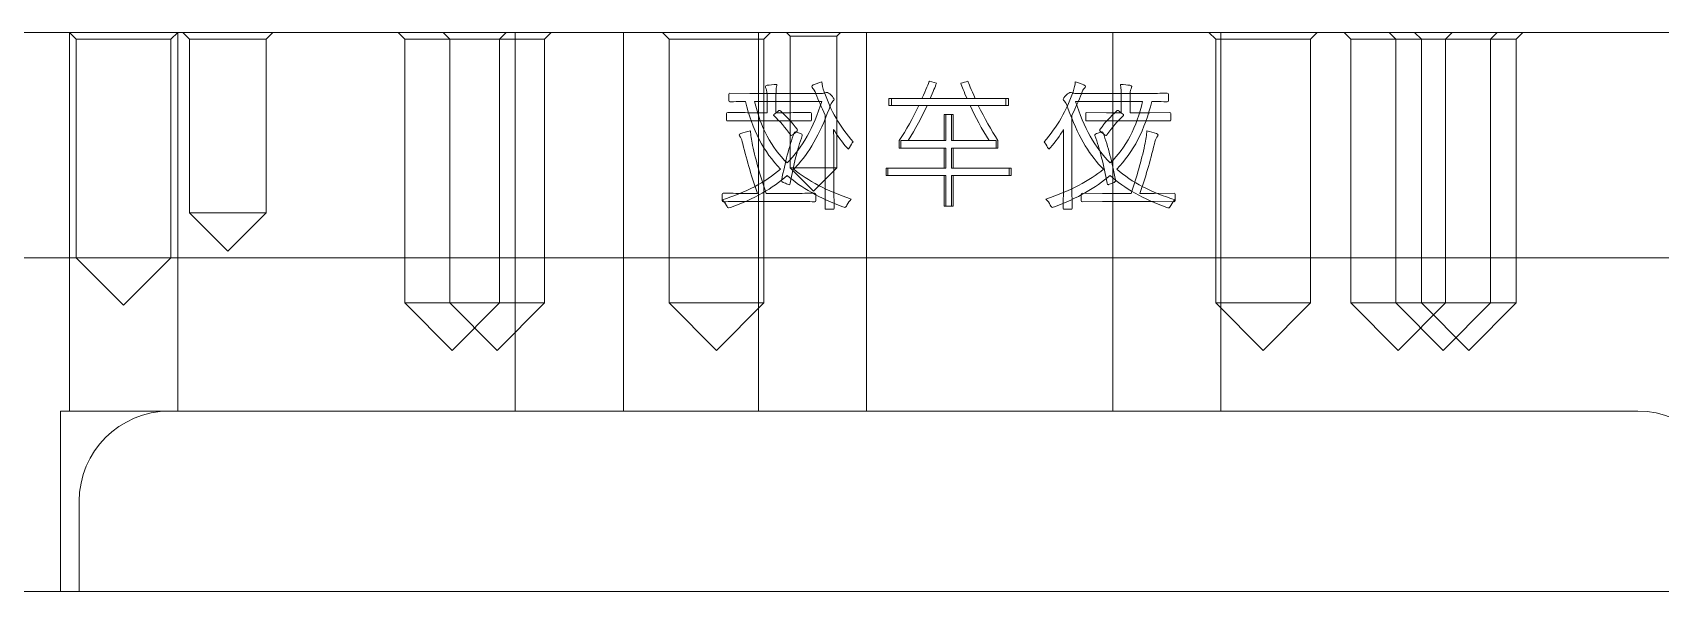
# Model space of a CAD drawing. Header units: millimetres. Extents: x 7176 to 10197, y 11773 to 13427.
# Drawn here: x 7786.8 to 7967.5, y 11780.8 to 11842.8 of the extents above; entities that cross this region are included whole.
import ezdxf

# ---------------------------------------------------------------- set-up
doc = ezdxf.new("R2010")
doc.units = ezdxf.units.MM
doc.linetypes.add('DASHED', pattern=[0])
doc.layers.add('DIM', color=4, linetype='Continuous', lineweight=20)
doc.layers.add('LP', color=40, linetype='Continuous', lineweight=20)

msp = doc.modelspace()

# ---------------------------------------------------------------- linework, layer by layer
at = {"layer": 'DIM', "color": 252, "linetype": 'DASHED', "lineweight": 5}
msp.add_lwpolyline([(7198.478, 11842.781), (7198.478, 11780.781), (8798.478, 11780.781), (8798.478, 11842.781)], close=True, dxfattribs=at)
at = {"layer": 'LP', "color": 135, "linetype": 'Continuous', "lineweight": 5}
msp.add_line((8798.478, 11842.781), (7198.478, 11842.781), dxfattribs=at)
at = {"layer": 'LP', "color": 1, "linetype": 'DASHED', "lineweight": 5, "ltscale": 1.70264}
for p, q in [((7790.908, 11842.781), (7790.908, 11800.781)), ((7802.908, 11800.781), (7802.908, 11842.781)), ((7840.378, 11842.781), (7840.378, 11800.781)), ((7852.378, 11800.781), (7852.378, 11842.781)), ((7867.378, 11842.781), (7867.378, 11800.781)), ((7879.378, 11800.781), (7879.378, 11842.781)), ((7906.703, 11842.781), (7906.703, 11800.781)), ((7918.703, 11800.781), (7918.703, 11842.781))]:
    msp.add_line(p, q, dxfattribs=at)
at = {"layer": 'LP', "color": 5, "linetype": 'DASHED', "lineweight": 5, "ltscale": 1.70264}
for p, q in [((7790.908, 11842.781), (7791.655, 11842.034)), ((7802.161, 11842.034), (7802.908, 11842.781)), ((7803.478, 11842.781), (7804.225, 11842.034)), ((7812.731, 11842.034), (7813.478, 11842.781)), ((7827.378, 11842.781), (7828.125, 11842.034)), ((7832.378, 11842.781), (7833.125, 11842.034)), ((7838.631, 11842.034), (7839.378, 11842.781)), ((7843.631, 11842.034), (7844.378, 11842.781)), ((7856.703, 11842.781), (7857.45, 11842.034)), ((7867.956, 11842.034), (7868.703, 11842.781)), ((7870.478, 11842.781), (7870.875, 11842.384)), ((7870.875, 11842.384), (7870.875, 11827.781)), ((7876.081, 11842.384), (7870.875, 11842.384)), ((7876.081, 11842.384), (7876.478, 11842.781)), ((7876.081, 11827.781), (7876.081, 11842.384)), ((7917.378, 11842.781), (7918.125, 11842.034)), ((7928.631, 11842.034), (7929.378, 11842.781)), ((7932.378, 11842.781), (7933.125, 11842.034)), ((7937.378, 11842.781), (7938.125, 11842.034)), ((7940.203, 11842.781), (7940.95, 11842.034)), ((7943.631, 11842.034), (7944.378, 11842.781)), ((7948.631, 11842.034), (7949.378, 11842.781)), ((7951.456, 11842.034), (7952.203, 11842.781)), ((7791.655, 11842.034), (7791.655, 11817.781)), ((7802.161, 11842.034), (7791.655, 11842.034)), ((7802.161, 11817.781), (7802.161, 11842.034)), ((7804.225, 11842.034), (7804.225, 11822.781)), ((7812.731, 11842.034), (7804.225, 11842.034)), ((7812.731, 11822.781), (7812.731, 11842.034)), ((7828.125, 11842.034), (7828.125, 11812.781)), ((7833.125, 11842.034), (7828.125, 11842.034)), ((7833.125, 11842.034), (7833.125, 11812.781)), ((7843.631, 11842.034), (7833.125, 11842.034)), ((7838.631, 11812.781), (7838.631, 11842.034)), ((7843.631, 11812.781), (7843.631, 11842.034)), ((7857.45, 11842.034), (7857.45, 11812.781)), ((7867.956, 11842.034), (7857.45, 11842.034)), ((7867.956, 11812.781), (7867.956, 11842.034)), ((7918.125, 11842.034), (7918.125, 11812.781)), ((7928.631, 11842.034), (7918.125, 11842.034)), ((7928.631, 11812.781), (7928.631, 11842.034)), ((7933.125, 11842.034), (7933.125, 11812.781)), ((7938.125, 11842.034), (7933.125, 11842.034)), ((7938.125, 11842.034), (7938.125, 11812.781)), ((7940.95, 11842.034), (7938.125, 11842.034)), ((7940.95, 11842.034), (7940.95, 11812.781)), ((7951.456, 11842.034), (7940.95, 11842.034)), ((7943.631, 11812.781), (7943.631, 11842.034)), ((7948.631, 11812.781), (7948.631, 11842.034)), ((7951.456, 11812.781), (7951.456, 11842.034)), ((7870.875, 11827.781), (7873.478, 11825.178)), ((7870.875, 11827.781), (7876.081, 11827.781)), ((7873.478, 11825.178), (7876.081, 11827.781)), ((7804.225, 11822.781), (7808.478, 11818.528)), ((7804.225, 11822.781), (7812.731, 11822.781)), ((7808.478, 11818.528), (7812.731, 11822.781)), ((7791.655, 11817.781), (7796.908, 11812.528)), ((7796.908, 11812.528), (7802.161, 11817.781)), ((7828.125, 11812.781), (7833.378, 11807.528)), ((7828.125, 11812.781), (7833.126, 11812.781)), ((7833.125, 11812.781), (7838.378, 11807.528)), ((7833.125, 11812.781), (7843.631, 11812.781)), ((7833.378, 11807.528), (7838.631, 11812.781)), ((7838.378, 11807.528), (7843.631, 11812.781)), ((7857.45, 11812.781), (7862.703, 11807.528)), ((7857.45, 11812.781), (7867.956, 11812.781)), ((7862.703, 11807.528), (7867.956, 11812.781)), ((7918.125, 11812.781), (7923.378, 11807.528)), ((7918.125, 11812.781), (7928.631, 11812.781)), ((7923.378, 11807.528), (7928.631, 11812.781)), ((7933.125, 11812.781), (7938.378, 11807.528)), ((7933.125, 11812.781), (7938.126, 11812.781)), ((7938.125, 11812.781), (7943.378, 11807.528)), ((7938.125, 11812.781), (7940.95, 11812.781)), ((7938.378, 11807.528), (7943.631, 11812.781)), ((7940.95, 11812.781), (7946.203, 11807.528)), ((7940.95, 11812.781), (7951.456, 11812.781)), ((7943.378, 11807.528), (7948.631, 11812.781)), ((7946.203, 11807.528), (7951.456, 11812.781))]:
    msp.add_line(p, q, dxfattribs=at)
at = {"layer": 'LP', "color": 123, "linetype": 'Continuous', "lineweight": 5}
for p, q in [((7887.125, 11837.153), (7886.34, 11837.391)), ((7866.419, 11836.022), (7864.204, 11836.053)), ((7866.942, 11835.138), (7874.394, 11835.138)), ((7881.834, 11835.469), (7881.834, 11834.684)), ((7885.517, 11835.469), (7881.834, 11835.469)), ((7894.83, 11835.469), (7886.433, 11835.469)), ((7894.83, 11834.684), (7894.83, 11835.469)), ((7869.557, 11834.069), (7869.195, 11833.784)), ((7881.834, 11834.684), (7885.187, 11834.684)), ((7886.102, 11834.684), (7894.83, 11834.684)), ((7887.978, 11833.677), (7887.978, 11830.793)), ((7888.794, 11833.677), (7887.978, 11833.677)), ((7888.794, 11830.793), (7888.794, 11833.677)), ((7902.162, 11825.756), (7902.162, 11833.631)), ((7905.992, 11833.892), (7903.824, 11833.923)), ((7907.646, 11833.892), (7905.992, 11833.892)), ((7910.799, 11833.892), (7908.615, 11833.892)), ((7912.991, 11833.923), (7910.799, 11833.892)), ((7871.21, 11831.47), (7871.587, 11831.769)), ((7903.824, 11832.977), (7905.992, 11833.008)), ((7905.992, 11833.008), (7910.799, 11833.008)), ((7910.799, 11833.008), (7912.991, 11832.977)), ((7883.003, 11830.793), (7883.003, 11829.955)), ((7883.003, 11829.955), (7887.978, 11829.955)), ((7887.978, 11830.793), (7883.995, 11830.793)), ((7887.978, 11829.955), (7887.978, 11827.74)), ((7893.769, 11830.793), (7888.794, 11830.793)), ((7888.794, 11829.955), (7893.769, 11829.955)), ((7888.794, 11827.74), (7888.794, 11829.955)), ((7893.769, 11829.955), (7893.769, 11830.793)), ((7881.534, 11827.74), (7881.534, 11826.917)), ((7887.978, 11827.74), (7881.534, 11827.74)), ((7895.207, 11827.74), (7888.794, 11827.74)), ((7895.207, 11826.917), (7895.207, 11827.74)), ((7881.534, 11826.917), (7887.978, 11826.917)), ((7887.978, 11826.917), (7887.978, 11823.533)), ((7888.794, 11826.917), (7895.207, 11826.917)), ((7888.794, 11823.533), (7888.794, 11826.917)), ((7906.346, 11825.956), (7906.846, 11826.163)), ((7901.217, 11825.756), (7901.186, 11823.295)), ((7902.193, 11823.295), (7902.162, 11825.756)), ((7905.569, 11824.933), (7903.339, 11824.963)), ((7903.339, 11824.018), (7905.569, 11824.048)), ((7908.722, 11824.933), (7905.569, 11824.933)), ((7905.569, 11824.048), (7911.276, 11824.048)), ((7911.276, 11824.933), (7909.699, 11824.933)), ((7913.498, 11824.963), (7911.276, 11824.933)), ((7911.276, 11824.048), (7913.498, 11824.018)), ((7864.043, 11823.325), (7864.266, 11823.387)), ((7887.978, 11823.533), (7888.794, 11823.533))]:
    msp.add_line(p, q, dxfattribs=at)
at = {"layer": 'LP', "color": 123, "linetype": 'DASHED', "lineweight": 5, "ltscale": 1.70264}
for p, q in [((7903.693, 11833.119), (7903.693, 11833.125)), ((7903.208, 11824.162), (7903.208, 11824.168))]:
    msp.add_line(p, q, dxfattribs=at)
at = {"layer": 'LP', "color": 31, "linetype": 'Continuous', "lineweight": 5}
for p, q in [((8798.478, 11817.781), (7198.478, 11817.781)), ((7801.978, 11800.781), (7964.978, 11800.781)), ((7791.978, 11780.781), (7791.978, 11790.781)), ((7198.478, 11780.781), (7791.978, 11780.781))]:
    msp.add_line(p, q, dxfattribs=at)
at = {"layer": 'LP', "color": 31, "linetype": 'DASHED', "lineweight": 5, "ltscale": 1.70264}
for p, q in [((7789.908, 11800.781), (7789.908, 11780.781)), ((7801.978, 11800.781), (7789.908, 11800.781))]:
    msp.add_line(p, q, dxfattribs=at)
at = {"layer": 'LP', "color": 31, "linetype": 'Continuous', "lineweight": 5}
for centre, start, end in [((7801.978, 11790.781), 90, 180), ((7964.978, 11790.781), 0, 90)]:
    msp.add_arc(centre, 10, start, end, dxfattribs=at)
at = {"layer": 'LP', "color": 123, "linetype": 'DASHED', "lineweight": 5, "ltscale": 1.70264}
for points, knots in [([(7868.357, 11836.93), (7868.219, 11836.914), (7868.149, 11836.868), (7868.149, 11836.73), (7868.178, 11836.645), (7868.234, 11836.538)], [0, 0, 0, 0, 0.5555556, 0.5555556, 1, 1, 1, 1]), ([(7869.311, 11833.892), (7869.311, 11834.402), (7869.311, 11834.912), (7869.311, 11836.207), (7869.347, 11836.743), (7869.418, 11837.03)], [0, 0, 0, 0, 0.3940594, 0.3940594, 1, 1, 1, 1]), ([(7873.456, 11836.968), (7873.338, 11836.917), (7873.279, 11836.858), (7873.279, 11836.72), (7873.328, 11836.653), (7873.425, 11836.591)], [0, 0, 0, 0, 0.4814757, 0.4814757, 1, 1, 1, 1]), ([(7868.234, 11836.538), (7868.306, 11836.363), (7868.342, 11836.027), (7868.342, 11834.984), (7868.342, 11834.438), (7868.342, 11833.892)], [0, 0, 0, 0, 0.4766581, 0.4766581, 1, 1, 1, 1]), ([(7901.524, 11835.83), (7901.304, 11835.61), (7901.194, 11835.463), (7901.194, 11835.305), (7901.24, 11835.23), (7901.332, 11835.169)], [0, 0, 0, 0, 0.4516092, 0.4516092, 1, 1, 1, 1]), ([(7902.186, 11836.099), (7902.109, 11836.13), (7902.047, 11836.145), (7901.909, 11836.145), (7901.75, 11836.04), (7901.524, 11835.83)], [0, 0, 0, 0, 0.3333333, 0.3333333, 1, 1, 1, 1]), ([(7910.537, 11836.022), (7907.894, 11836.022), (7905.251, 11836.022), (7902.429, 11836.022), (7902.288, 11836.048), (7902.186, 11836.099)], [0, 0, 0, 0, 0.9364216, 0.9364216, 1, 1, 1, 1]), ([(7911.022, 11835.138), (7911.524, 11835.133), (7911.97, 11835.122), (7912.491, 11835.112), (7912.621, 11835.11), (7912.752, 11835.107)], [0, 0, 0, 0, 0.7487973, 0.7487973, 1, 1, 1, 1]), ([(7912.752, 11835.107), (7912.839, 11835.107), (7912.883, 11835.148), (7912.883, 11835.463), (7912.883, 11835.697), (7912.883, 11836.012), (7912.839, 11836.053), (7912.752, 11836.053)], [0, 0, 0, 0, 0.2064528, 0.2064528, 0.7935502, 0.7935502, 1, 1, 1, 1]), ([(7863.966, 11833.923), (7863.873, 11833.923), (7863.827, 11833.882), (7863.827, 11833.566), (7863.827, 11833.333), (7863.827, 11833.018), (7863.873, 11832.977), (7863.966, 11832.977)], [0, 0, 0, 0, 0.206451, 0.206451, 0.7935475, 0.7935475, 1, 1, 1, 1]), ([(7873.133, 11832.977), (7873.22, 11832.977), (7873.264, 11833.018), (7873.264, 11833.333), (7873.264, 11833.566), (7873.264, 11833.882), (7873.22, 11833.923), (7873.133, 11833.923)], [0, 0, 0, 0, 0.2064525, 0.2064525, 0.793549, 0.793549, 1, 1, 1, 1]), ([(7901.747, 11834.3), (7902.773, 11831.531), (7903.979, 11829.395), (7905.475, 11827.814), (7905.564, 11827.719), (7905.654, 11827.624)], [0, 0, 0, 0, 0.940007, 0.940007, 1, 1, 1, 1]), ([(7907.4, 11834.069), (7907.333, 11834.12), (7907.282, 11834.146), (7907.22, 11834.146), (7907.182, 11834.125), (7907.131, 11834.084)], [0, 0, 0, 0, 0.5833386, 0.5833386, 1, 1, 1, 1]), ([(7907.846, 11833.531), (7907.887, 11833.572), (7907.907, 11833.605), (7907.907, 11833.666), (7907.859, 11833.718), (7907.761, 11833.784)], [0, 0, 0, 0, 0.4166797, 0.4166797, 1, 1, 1, 1]), ([(7865.412, 11831.577), (7865.294, 11831.536), (7865.235, 11831.48), (7865.235, 11831.377), (7865.278, 11831.298), (7865.365, 11831.17)], [0, 0, 0, 0, 0.6999988, 0.6999988, 1, 1, 1, 1]), ([(7868.234, 11824.933), (7867.578, 11826.814), (7867.086, 11828.591), (7866.575, 11830.906), (7866.498, 11831.447), (7866.488, 11831.877)], [0, 0, 0, 0, 0.7186856, 0.7186856, 1, 1, 1, 1]), ([(7871.556, 11831.739), (7871.5, 11831.759), (7871.459, 11831.769), (7871.387, 11831.769), (7871.349, 11831.734), (7871.318, 11831.662)], [0, 0, 0, 0, 0.3571436, 0.3571436, 1, 1, 1, 1]), ([(7872.233, 11831.377), (7872.238, 11831.403), (7872.241, 11831.426), (7872.241, 11831.493), (7872.176, 11831.535), (7871.884, 11831.631), (7871.72, 11831.685), (7871.556, 11831.739)], [0, 0, 0, 0, 0.1629524, 0.1629524, 0.5295882, 0.5295882, 1, 1, 1, 1]), ([(7875.74, 11825.756), (7875.74, 11827.089), (7875.74, 11828.422), (7875.74, 11830.257), (7875.73, 11831.013), (7875.709, 11832.023)], [0, 0, 0, 0, 0.7262572, 0.7262572, 1, 1, 1, 1]), ([(7905.293, 11832.054), (7905.257, 11832.008), (7905.239, 11831.969), (7905.239, 11831.893), (7905.282, 11831.836), (7905.369, 11831.769)], [0, 0, 0, 0, 0.4, 0.4, 1, 1, 1, 1]), ([(7877.178, 11830.024), (7877.265, 11829.916), (7877.321, 11829.862), (7877.378, 11829.862), (7877.427, 11829.921), (7877.493, 11830.039)], [0, 0, 0, 0, 0.4545474, 0.4545474, 1, 1, 1, 1]), ([(7869.949, 11826.432), (7869.939, 11826.391), (7869.934, 11826.361), (7869.934, 11826.273), (7869.993, 11826.214), (7870.11, 11826.163)], [0, 0, 0, 0, 0.2352913, 0.2352913, 1, 1, 1, 1]), ([(7863.458, 11824.963), (7863.376, 11824.963), (7863.335, 11824.922), (7863.335, 11824.607), (7863.335, 11824.374), (7863.335, 11824.059), (7863.376, 11824.018), (7863.458, 11824.018)], [0, 0, 0, 0, 0.2064522, 0.2064522, 0.7935478, 0.7935478, 1, 1, 1, 1]), ([(7873.617, 11824.018), (7873.704, 11824.018), (7873.748, 11824.059), (7873.748, 11824.374), (7873.748, 11824.607), (7873.748, 11824.922), (7873.704, 11824.963), (7873.617, 11824.963)], [0, 0, 0, 0, 0.2064522, 0.2064522, 0.7935478, 0.7935478, 1, 1, 1, 1]), ([(7874.763, 11823.295), (7874.763, 11823.213), (7874.802, 11823.172), (7875.135, 11823.172), (7875.391, 11823.172), (7875.648, 11823.172)], [0, 0, 0, 0, 0.2307692, 0.2307692, 1, 1, 1, 1]), ([(7899.763, 11823.641), (7899.845, 11823.472), (7899.922, 11823.387), (7900.009, 11823.387), (7900.089, 11823.407), (7900.232, 11823.448)], [0, 0, 0, 0, 0.8235286, 0.8235286, 1, 1, 1, 1])]:
    msp.add_open_spline(points, degree=3, knots=knots, dxfattribs=at)
for points in [[(7869.418, 11837.03), (7868.977, 11837.009), (7868.624, 11836.976), (7868.357, 11836.93)], [(7874.417, 11837.314), (7874.017, 11837.196), (7873.697, 11837.081), (7873.456, 11836.968)], [(7874.671, 11836.207), (7874.517, 11836.632), (7874.432, 11837.002), (7874.417, 11837.314)], [(7890.616, 11837.391), (7890.355, 11837.312), (7890.093, 11837.232), (7889.832, 11837.153)], [(7889.832, 11837.153), (7889.96, 11836.789), (7890.191, 11836.227), (7890.524, 11835.469)], [(7891.439, 11835.469), (7890.978, 11836.514), (7890.703, 11837.155), (7890.616, 11837.391)], [(7864.073, 11835.905), (7864.073, 11835.911), (7864.073, 11835.918), (7864.073, 11835.925)], [(7873.425, 11836.591), (7873.517, 11836.525), (7873.622, 11836.325), (7873.74, 11835.992)], [(7873.74, 11835.992), (7874.007, 11835.284), (7874.358, 11834.497), (7874.794, 11833.631)], [(7877.885, 11830.647), (7876.419, 11832.323), (7875.348, 11834.177), (7874.671, 11836.207)], [(7882.126, 11835.469), (7882.126, 11835.207), (7882.126, 11834.946), (7882.126, 11834.684)], [(7886.432, 11835.469), (7886.127, 11835.469), (7885.822, 11835.469), (7885.517, 11835.469)], [(7895.123, 11835.469), (7895.025, 11835.469), (7894.928, 11835.469), (7894.831, 11835.469)], [(7895.123, 11834.684), (7895.123, 11834.946), (7895.123, 11835.207), (7895.123, 11835.469)], [(7901.332, 11835.169), (7901.445, 11835.097), (7901.583, 11834.807), (7901.747, 11834.3)], [(7902.562, 11835.138), (7905.046, 11835.138), (7907.53, 11835.138), (7910.014, 11835.138)], [(7906.408, 11828.316), (7904.736, 11829.988), (7903.454, 11832.262), (7902.562, 11835.138)], [(7910.014, 11835.138), (7909.363, 11832.298), (7908.161, 11830.024), (7906.408, 11828.316)], [(7907.131, 11827.64), (7908.981, 11829.506), (7910.278, 11832.005), (7911.022, 11835.138)], [(7912.752, 11836.053), (7912.014, 11836.043), (7911.276, 11836.033), (7910.537, 11836.022)], [(7863.827, 11833.757), (7863.827, 11833.761), (7863.827, 11833.766), (7863.827, 11833.77)], [(7866.158, 11833.892), (7865.427, 11833.902), (7864.696, 11833.913), (7863.966, 11833.923)], [(7868.342, 11833.892), (7867.614, 11833.892), (7866.886, 11833.892), (7866.158, 11833.892)], [(7870.964, 11833.892), (7870.413, 11833.892), (7869.862, 11833.892), (7869.311, 11833.892)], [(7873.133, 11833.923), (7872.41, 11833.913), (7871.687, 11833.902), (7870.964, 11833.892)], [(7873.264, 11833.785), (7873.264, 11833.781), (7873.264, 11833.778), (7873.264, 11833.774)], [(7873.264, 11833.134), (7873.264, 11833.129), (7873.264, 11833.124), (7873.264, 11833.118)], [(7874.794, 11833.631), (7874.794, 11831.006), (7874.794, 11828.381), (7874.794, 11825.756)], [(7885.187, 11834.684), (7885.492, 11834.684), (7885.797, 11834.684), (7886.102, 11834.684)], [(7888.163, 11833.677), (7888.163, 11832.715), (7888.163, 11831.754), (7888.163, 11830.793)], [(7888.978, 11833.677), (7888.917, 11833.677), (7888.855, 11833.677), (7888.794, 11833.677)], [(7888.978, 11830.793), (7888.978, 11831.754), (7888.978, 11832.715), (7888.978, 11833.677)], [(7890.855, 11834.684), (7891.465, 11833.408), (7892.167, 11832.11), (7892.962, 11830.793)], [(7893.954, 11830.793), (7893.19, 11831.972), (7892.462, 11833.269), (7891.77, 11834.684)], [(7894.83, 11834.684), (7894.928, 11834.684), (7895.025, 11834.684), (7895.123, 11834.684)], [(7903.693, 11833.741), (7903.693, 11833.749), (7903.693, 11833.757), (7903.693, 11833.765)], [(7903.693, 11833.136), (7903.693, 11833.157), (7903.693, 11833.178), (7903.693, 11833.199)], [(7907.131, 11834.084), (7906.464, 11833.484), (7905.851, 11832.808), (7905.293, 11832.054)], [(7906.031, 11831.423), (7906.62, 11832.254), (7907.225, 11832.956), (7907.846, 11833.531)], [(7907.761, 11833.784), (7907.641, 11833.879), (7907.52, 11833.974), (7907.4, 11834.069)], [(7913.129, 11833.768), (7913.129, 11833.764), (7913.129, 11833.761), (7913.129, 11833.757)], [(7913.129, 11833.128), (7913.129, 11833.121), (7913.129, 11833.113), (7913.129, 11833.105)], [(7863.966, 11832.977), (7864.696, 11832.987), (7865.427, 11832.997), (7866.158, 11833.008)], [(7866.488, 11831.877), (7866.083, 11831.8), (7865.724, 11831.7), (7865.412, 11831.577)], [(7866.158, 11833.008), (7867.76, 11833.008), (7869.362, 11833.008), (7870.964, 11833.008)], [(7871.318, 11831.662), (7870.785, 11830.119), (7870.328, 11828.375), (7869.949, 11826.432)], [(7870.895, 11826.063), (7871.254, 11828.047), (7871.7, 11829.819), (7872.233, 11831.377)], [(7870.964, 11833.008), (7871.687, 11832.997), (7872.41, 11832.987), (7873.133, 11832.977)], [(7875.709, 11832.023), (7876.14, 11831.331), (7876.629, 11830.665), (7877.178, 11830.024)], [(7905.369, 11831.769), (7905.495, 11831.67), (7905.621, 11831.57), (7905.746, 11831.47)], [(7905.746, 11831.47), (7905.839, 11831.393), (7905.903, 11831.354), (7905.938, 11831.354)], [(7905.938, 11831.354), (7905.969, 11831.354), (7906, 11831.377), (7906.031, 11831.423)], [(7865.365, 11831.17), (7865.478, 11831.011), (7865.568, 11830.77), (7865.635, 11830.447)], [(7865.635, 11830.447), (7866.111, 11828.473), (7866.652, 11826.635), (7867.257, 11824.933)], [(7877.493, 11830.039), (7877.621, 11830.316), (7877.752, 11830.519), (7877.885, 11830.647)], [(7883.187, 11830.793), (7883.187, 11830.513), (7883.187, 11830.234), (7883.187, 11829.955)], [(7883.995, 11830.793), (7883.726, 11830.793), (7883.456, 11830.793), (7883.187, 11830.793)], [(7888.163, 11830.793), (7888.101, 11830.793), (7888.04, 11830.793), (7887.978, 11830.793)], [(7887.978, 11829.955), (7888.04, 11829.955), (7888.101, 11829.955), (7888.163, 11829.955)], [(7888.163, 11829.955), (7888.163, 11829.216), (7888.163, 11828.478), (7888.163, 11827.74)], [(7888.978, 11827.74), (7888.978, 11828.478), (7888.978, 11829.216), (7888.978, 11829.955)], [(7893.769, 11829.955), (7893.831, 11829.955), (7893.892, 11829.955), (7893.954, 11829.955)], [(7893.954, 11829.955), (7893.954, 11830.234), (7893.954, 11830.513), (7893.954, 11830.793)], [(7881.749, 11827.74), (7881.749, 11827.465), (7881.749, 11827.191), (7881.749, 11826.917)], [(7888.163, 11827.74), (7888.101, 11827.74), (7888.04, 11827.74), (7887.978, 11827.74)], [(7895.423, 11827.74), (7895.351, 11827.74), (7895.279, 11827.74), (7895.207, 11827.74)], [(7895.423, 11826.917), (7895.423, 11827.191), (7895.423, 11827.465), (7895.423, 11827.74)], [(7905.654, 11827.624), (7904.121, 11826.343), (7901.998, 11825.235), (7899.286, 11824.302)], [(7913.621, 11824.241), (7911.006, 11825.02), (7908.843, 11826.153), (7907.131, 11827.64)], [(7870.11, 11826.163), (7870.277, 11826.094), (7870.444, 11826.025), (7870.61, 11825.956)], [(7870.61, 11825.956), (7870.692, 11825.92), (7870.751, 11825.902), (7870.787, 11825.902)], [(7870.787, 11825.902), (7870.838, 11825.902), (7870.874, 11825.956), (7870.895, 11826.063)], [(7887.978, 11826.917), (7888.04, 11826.917), (7888.101, 11826.917), (7888.163, 11826.917)], [(7888.163, 11826.917), (7888.163, 11825.789), (7888.163, 11824.661), (7888.163, 11823.533)], [(7888.978, 11823.533), (7888.978, 11824.661), (7888.978, 11825.789), (7888.978, 11826.917)], [(7895.207, 11826.917), (7895.279, 11826.917), (7895.351, 11826.917), (7895.423, 11826.917)], [(7900.232, 11823.448), (7902.765, 11824.397), (7904.818, 11825.558), (7906.392, 11826.932)], [(7906.392, 11826.932), (7908.002, 11825.497), (7910.102, 11824.315), (7912.691, 11823.387)], [(7865.681, 11824.933), (7864.94, 11824.943), (7864.199, 11824.953), (7863.458, 11824.963)], [(7863.458, 11824.018), (7864.199, 11824.028), (7864.94, 11824.038), (7865.681, 11824.048)], [(7867.257, 11824.933), (7866.732, 11824.933), (7866.206, 11824.933), (7865.681, 11824.933)], [(7865.681, 11824.048), (7867.583, 11824.048), (7869.485, 11824.048), (7871.387, 11824.048)], [(7871.387, 11824.933), (7870.336, 11824.933), (7869.285, 11824.933), (7868.234, 11824.933)], [(7873.617, 11824.963), (7872.874, 11824.953), (7872.13, 11824.943), (7871.387, 11824.933)], [(7871.387, 11824.048), (7872.13, 11824.038), (7872.874, 11824.028), (7873.617, 11824.018)], [(7874.794, 11825.756), (7874.784, 11824.935), (7874.773, 11824.115), (7874.763, 11823.295)], [(7875.771, 11823.295), (7875.76, 11824.115), (7875.75, 11824.935), (7875.74, 11825.756)], [(7899.286, 11824.302), (7899.476, 11824.112), (7899.635, 11823.892), (7899.763, 11823.641)], [(7913.137, 11823.595), (7913.27, 11823.861), (7913.432, 11824.077), (7913.621, 11824.241)], [(7875.648, 11823.172), (7875.73, 11823.172), (7875.771, 11823.213), (7875.771, 11823.295)], [(7888.794, 11823.533), (7888.855, 11823.533), (7888.917, 11823.533), (7888.978, 11823.533)], [(7912.691, 11823.387), (7912.765, 11823.366), (7912.839, 11823.346), (7912.914, 11823.325)], [(7912.914, 11823.325), (7912.97, 11823.325), (7913.044, 11823.415), (7913.137, 11823.595)]]:
    msp.add_open_spline(points, degree=3, dxfattribs=at)
at = {"layer": 'LP', "color": 123, "linetype": 'Continuous', "lineweight": 5}
for points in [[(7886.34, 11837.391), (7886.253, 11837.155), (7885.979, 11836.514), (7885.517, 11835.469)], [(7886.433, 11835.469), (7886.766, 11836.227), (7886.997, 11836.789), (7887.125, 11837.153)], [(7902.539, 11837.314), (7902.524, 11837.002), (7902.439, 11836.632), (7902.286, 11836.207)], [(7903.501, 11836.968), (7903.26, 11837.081), (7902.939, 11837.196), (7902.539, 11837.314)], [(7908.599, 11836.93), (7908.333, 11836.976), (7907.979, 11837.009), (7907.538, 11837.03)], [(7865.935, 11835.138), (7866.678, 11832.005), (7867.975, 11829.506), (7869.826, 11827.64)], [(7870.549, 11828.316), (7868.795, 11830.024), (7867.593, 11832.298), (7866.942, 11835.138)], [(7874.394, 11835.138), (7873.502, 11832.262), (7872.22, 11829.988), (7870.549, 11828.316)], [(7875.209, 11834.3), (7875.373, 11834.807), (7875.512, 11835.097), (7875.624, 11835.169)], [(7902.286, 11836.207), (7901.609, 11834.177), (7900.537, 11832.323), (7899.071, 11830.647)], [(7902.162, 11833.631), (7902.598, 11834.497), (7902.949, 11835.284), (7903.216, 11835.992)], [(7903.216, 11835.992), (7903.334, 11836.325), (7903.439, 11836.525), (7903.531, 11836.591)], [(7869.111, 11833.531), (7869.731, 11832.956), (7870.336, 11832.254), (7870.926, 11831.423)], [(7871.664, 11832.054), (7871.105, 11832.808), (7870.492, 11833.484), (7869.826, 11834.084)], [(7885.187, 11834.684), (7884.495, 11833.269), (7883.767, 11831.972), (7883.003, 11830.793)], [(7883.995, 11830.793), (7884.789, 11832.11), (7885.492, 11833.408), (7886.102, 11834.684)], [(7870.926, 11831.423), (7870.956, 11831.377), (7870.987, 11831.354), (7871.018, 11831.354)], [(7871.018, 11831.354), (7871.054, 11831.354), (7871.118, 11831.393), (7871.21, 11831.47)], [(7899.778, 11830.024), (7900.327, 11830.665), (7900.817, 11831.331), (7901.247, 11832.023)], [(7904.723, 11831.377), (7905.257, 11829.819), (7905.703, 11828.047), (7906.062, 11826.063)], [(7907.007, 11826.432), (7906.628, 11828.375), (7906.172, 11830.119), (7905.639, 11831.662)], [(7911.545, 11831.577), (7911.232, 11831.7), (7910.873, 11831.8), (7910.468, 11831.877)], [(7899.071, 11830.647), (7899.204, 11830.519), (7899.335, 11830.316), (7899.463, 11830.039)], [(7909.699, 11824.933), (7910.304, 11826.635), (7910.845, 11828.473), (7911.322, 11830.447)], [(7911.322, 11830.447), (7911.388, 11830.77), (7911.478, 11831.011), (7911.591, 11831.17)], [(7869.826, 11827.64), (7868.113, 11826.153), (7865.95, 11825.02), (7863.335, 11824.241)], [(7877.67, 11824.302), (7874.958, 11825.235), (7872.835, 11826.343), (7871.302, 11827.624)], [(7864.266, 11823.387), (7866.855, 11824.315), (7868.954, 11825.497), (7870.564, 11826.932)], [(7870.564, 11826.932), (7872.138, 11825.558), (7874.191, 11824.397), (7876.724, 11823.448)], [(7906.062, 11826.063), (7906.082, 11825.956), (7906.118, 11825.902), (7906.169, 11825.902)], [(7906.169, 11825.902), (7906.205, 11825.902), (7906.264, 11825.92), (7906.346, 11825.956)], [(7863.335, 11824.241), (7863.525, 11824.077), (7863.686, 11823.861), (7863.82, 11823.595)], [(7877.193, 11823.641), (7877.321, 11823.892), (7877.48, 11824.112), (7877.67, 11824.302)], [(7863.82, 11823.595), (7863.912, 11823.415), (7863.986, 11823.325), (7864.043, 11823.325)], [(7901.186, 11823.295), (7901.186, 11823.213), (7901.227, 11823.172), (7901.309, 11823.172)]]:
    msp.add_open_spline(points, degree=3, dxfattribs=at)
for points, knots in [([(7903.531, 11836.591), (7903.629, 11836.653), (7903.678, 11836.72), (7903.678, 11836.858), (7903.619, 11836.917), (7903.501, 11836.968)], [0, 0, 0, 0, 0.5185243, 0.5185243, 1, 1, 1, 1]), ([(7907.538, 11837.03), (7907.61, 11836.743), (7907.646, 11836.207), (7907.646, 11834.912), (7907.646, 11834.402), (7907.646, 11833.892)], [0, 0, 0, 0, 0.6059406, 0.6059406, 1, 1, 1, 1]), ([(7908.722, 11836.538), (7908.779, 11836.645), (7908.807, 11836.73), (7908.807, 11836.868), (7908.738, 11836.914), (7908.599, 11836.93)], [0, 0, 0, 0, 0.4444444, 0.4444444, 1, 1, 1, 1]), ([(7864.204, 11836.053), (7864.117, 11836.053), (7864.073, 11836.012), (7864.073, 11835.697), (7864.073, 11835.463), (7864.073, 11835.148), (7864.117, 11835.107), (7864.204, 11835.107)], [0, 0, 0, 0, 0.2064498, 0.2064498, 0.7935472, 0.7935472, 1, 1, 1, 1]), ([(7864.204, 11835.107), (7864.335, 11835.11), (7864.466, 11835.112), (7864.986, 11835.122), (7865.432, 11835.133), (7865.935, 11835.138)], [0, 0, 0, 0, 0.2512027, 0.2512027, 1, 1, 1, 1]), ([(7874.771, 11836.099), (7874.668, 11836.048), (7874.527, 11836.022), (7871.705, 11836.022), (7869.062, 11836.022), (7866.419, 11836.022)], [0, 0, 0, 0, 0.0635784, 0.0635784, 1, 1, 1, 1]), ([(7875.432, 11835.83), (7875.207, 11836.04), (7875.048, 11836.145), (7874.909, 11836.145), (7874.848, 11836.13), (7874.771, 11836.099)], [0, 0, 0, 0, 0.6666667, 0.6666667, 1, 1, 1, 1]), ([(7875.624, 11835.169), (7875.717, 11835.23), (7875.763, 11835.305), (7875.763, 11835.463), (7875.653, 11835.61), (7875.432, 11835.83)], [0, 0, 0, 0, 0.5483908, 0.5483908, 1, 1, 1, 1]), ([(7908.615, 11833.892), (7908.615, 11834.438), (7908.615, 11834.984), (7908.615, 11836.027), (7908.651, 11836.363), (7908.722, 11836.538)], [0, 0, 0, 0, 0.5233419, 0.5233419, 1, 1, 1, 1]), ([(7869.195, 11833.784), (7869.098, 11833.718), (7869.049, 11833.666), (7869.049, 11833.605), (7869.07, 11833.572), (7869.111, 11833.531)], [0, 0, 0, 0, 0.5833203, 0.5833203, 1, 1, 1, 1]), ([(7869.826, 11834.084), (7869.775, 11834.125), (7869.736, 11834.146), (7869.675, 11834.146), (7869.623, 11834.12), (7869.557, 11834.069)], [0, 0, 0, 0, 0.4166614, 0.4166614, 1, 1, 1, 1]), ([(7871.302, 11827.624), (7871.392, 11827.719), (7871.482, 11827.814), (7872.977, 11829.395), (7874.184, 11831.531), (7875.209, 11834.3)], [0, 0, 0, 0, 0.059993, 0.059993, 1, 1, 1, 1]), ([(7903.824, 11833.923), (7903.736, 11833.923), (7903.693, 11833.882), (7903.693, 11833.566), (7903.693, 11833.333), (7903.693, 11833.018), (7903.736, 11832.977), (7903.824, 11832.977)], [0, 0, 0, 0, 0.206451, 0.206451, 0.7935475, 0.7935475, 1, 1, 1, 1]), ([(7912.991, 11832.977), (7913.083, 11832.977), (7913.129, 11833.018), (7913.129, 11833.333), (7913.129, 11833.566), (7913.129, 11833.882), (7913.083, 11833.923), (7912.991, 11833.923)], [0, 0, 0, 0, 0.2064525, 0.2064525, 0.793549, 0.793549, 1, 1, 1, 1]), ([(7871.587, 11831.769), (7871.674, 11831.836), (7871.718, 11831.893), (7871.718, 11831.969), (7871.7, 11832.008), (7871.664, 11832.054)], [0, 0, 0, 0, 0.6, 0.6, 1, 1, 1, 1]), ([(7901.247, 11832.023), (7901.227, 11831.013), (7901.217, 11830.257), (7901.217, 11828.422), (7901.217, 11827.089), (7901.217, 11825.756)], [0, 0, 0, 0, 0.2737428, 0.2737428, 1, 1, 1, 1]), ([(7905.4, 11831.739), (7905.236, 11831.685), (7905.072, 11831.631), (7904.78, 11831.535), (7904.716, 11831.493), (7904.716, 11831.426), (7904.718, 11831.403), (7904.723, 11831.377)], [0, 0, 0, 0, 0.4704118, 0.4704118, 0.8370476, 0.8370476, 1, 1, 1, 1]), ([(7905.639, 11831.662), (7905.608, 11831.734), (7905.569, 11831.769), (7905.498, 11831.769), (7905.457, 11831.759), (7905.4, 11831.739)], [0, 0, 0, 0, 0.6428564, 0.6428564, 1, 1, 1, 1]), ([(7910.468, 11831.877), (7910.458, 11831.447), (7910.381, 11830.906), (7909.871, 11828.591), (7909.379, 11826.814), (7908.722, 11824.933)], [0, 0, 0, 0, 0.2813144, 0.2813144, 1, 1, 1, 1]), ([(7911.591, 11831.17), (7911.678, 11831.298), (7911.722, 11831.377), (7911.722, 11831.48), (7911.663, 11831.536), (7911.545, 11831.577)], [0, 0, 0, 0, 0.3000012, 0.3000012, 1, 1, 1, 1]), ([(7899.463, 11830.039), (7899.53, 11829.921), (7899.579, 11829.862), (7899.635, 11829.862), (7899.691, 11829.916), (7899.778, 11830.024)], [0, 0, 0, 0, 0.5454526, 0.5454526, 1, 1, 1, 1]), ([(7906.846, 11826.163), (7906.964, 11826.214), (7907.023, 11826.273), (7907.023, 11826.361), (7907.018, 11826.391), (7907.007, 11826.432)], [0, 0, 0, 0, 0.7647087, 0.7647087, 1, 1, 1, 1]), ([(7903.339, 11824.963), (7903.252, 11824.963), (7903.208, 11824.922), (7903.208, 11824.607), (7903.208, 11824.374), (7903.208, 11824.059), (7903.252, 11824.018), (7903.339, 11824.018)], [0, 0, 0, 0, 0.2064522, 0.2064522, 0.7935478, 0.7935478, 1, 1, 1, 1]), ([(7913.498, 11824.018), (7913.58, 11824.018), (7913.621, 11824.059), (7913.621, 11824.374), (7913.621, 11824.607), (7913.621, 11824.922), (7913.58, 11824.963), (7913.498, 11824.963)], [0, 0, 0, 0, 0.2064522, 0.2064522, 0.7935478, 0.7935478, 1, 1, 1, 1]), ([(7876.724, 11823.448), (7876.868, 11823.407), (7876.947, 11823.387), (7877.034, 11823.387), (7877.111, 11823.472), (7877.193, 11823.641)], [0, 0, 0, 0, 0.1764714, 0.1764714, 1, 1, 1, 1]), ([(7901.309, 11823.172), (7901.565, 11823.172), (7901.822, 11823.172), (7902.155, 11823.172), (7902.193, 11823.213), (7902.193, 11823.295)], [0, 0, 0, 0, 0.7692308, 0.7692308, 1, 1, 1, 1])]:
    msp.add_open_spline(points, degree=3, knots=knots, dxfattribs=at)

doc.saveas('drawing.dxf')
